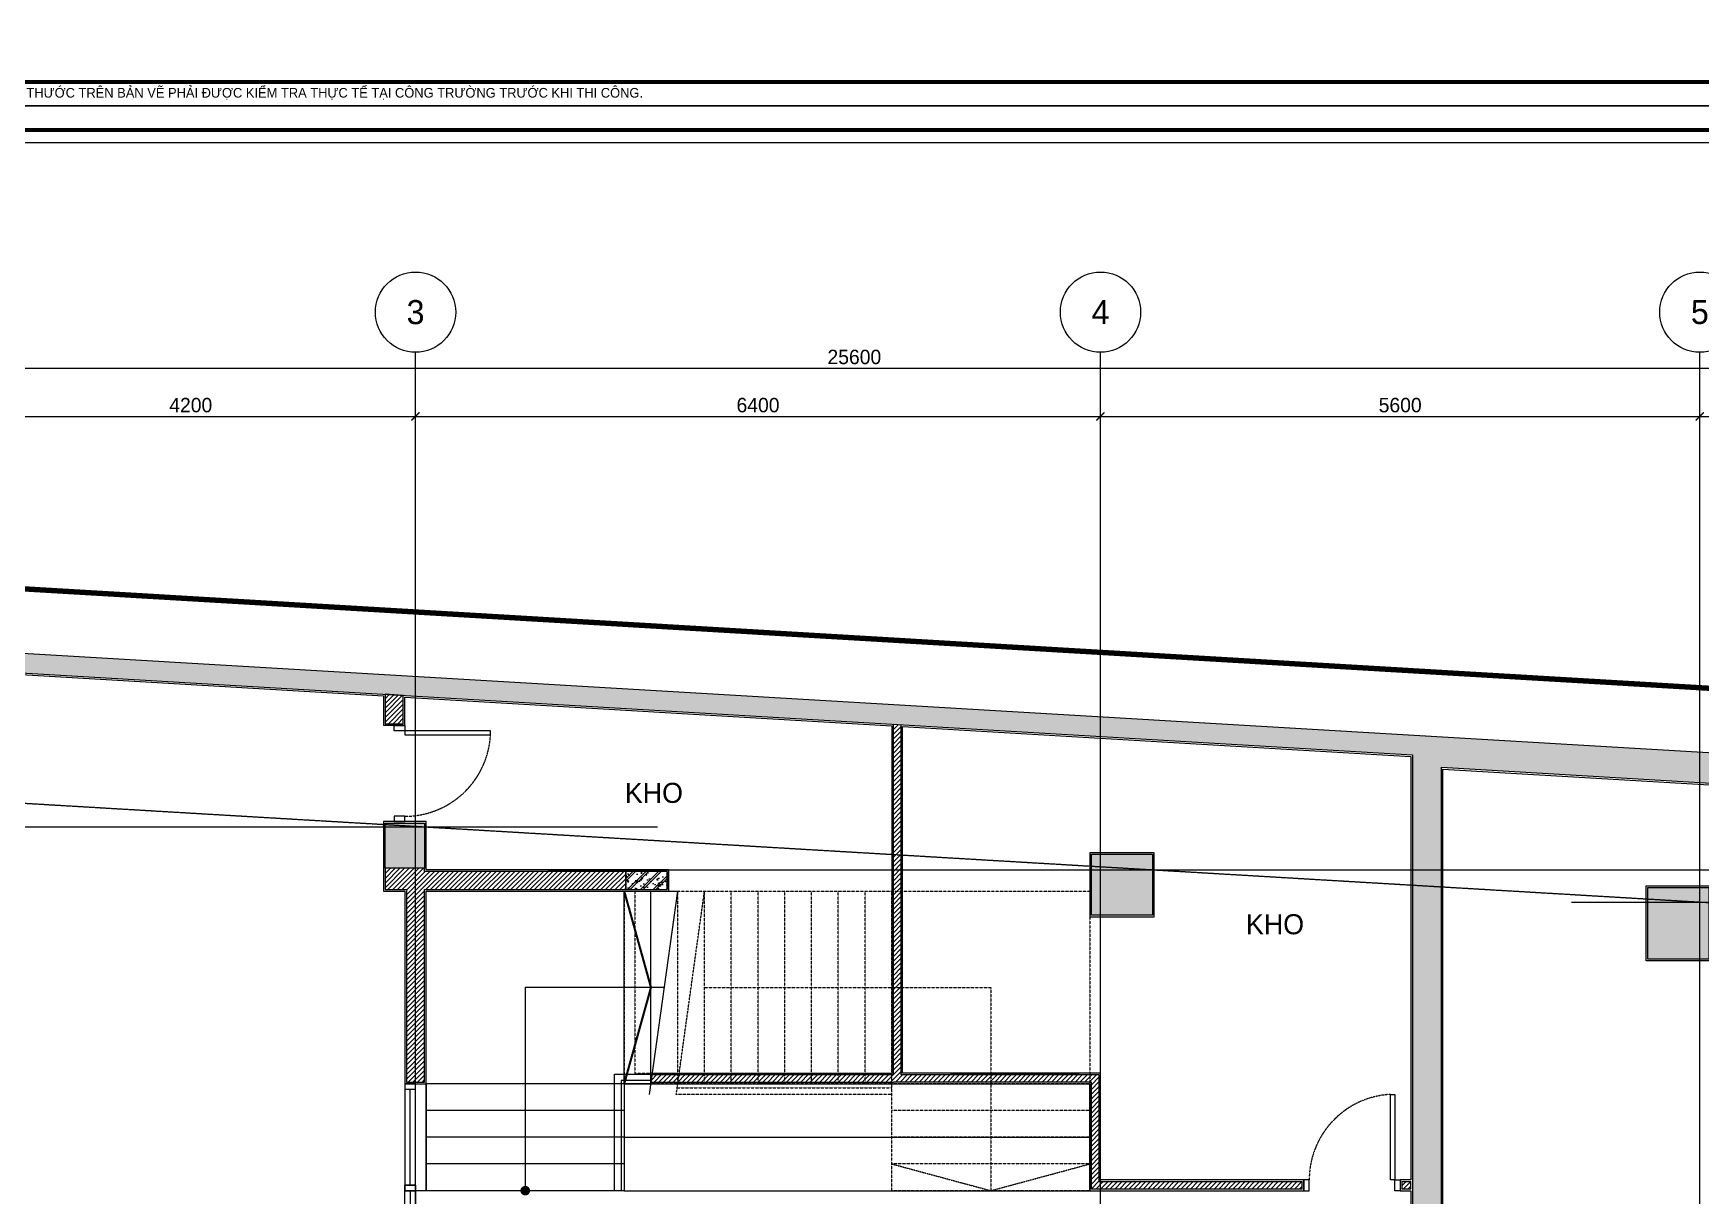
# Model space of a CAD drawing. Header units: inches. Extents: x 1721084 to 1854744, y 225101 to 488646.
# Drawn here: x 1775779 to 1791358, y 403914 to 414780 of the extents above; entities that cross this region are included whole.
import ezdxf
from ezdxf.enums import TextEntityAlignment as Align
from ezdxf.xclip import XClip

# ---------------------------------------------------------------- set-up
doc = ezdxf.new("R2010")
doc.units = ezdxf.units.IN
doc.header["$MEASUREMENT"] = 0
doc.header["$XCLIPFRAME"] = 0
for name, pattern in [('X-PL-BASE$0$X-GRID-BASE$0$CENTER2', [1.125, 0.75, -0.125, 0.125, -0.125]), ('X-PL-BASE$0$X-PL-BASE$0$DASHDOTX2', [2, 1, -0.5, 0, -0.5]), ('X-PL-BASE$0$X-PL-BASE$0$DASHEDX2', [1.5, 1, -0.5])]:
    doc.linetypes.add(name, pattern=pattern)
for name, color, linetype in [('A-ANNO-DIM 100', 252, 'Continuous'), ('I.A.M TITLEBLOCK - A2 -H$0$A-TBLK-TEXT', 250, 'Continuous'), ('X-PL-BASE$0$X-COLUM-BASE$0$A-FLOR-COLS-CONC', 250, 'Continuous'), ('X-PL-BASE$0$X-COLUM-BASE$0$A-FLOR-PATT', 250, 'Continuous'), ('X-PL-BASE$0$X-GRID-BASE$0$A-ANNO-DIM 75', 250, 'Continuous'), ('X-PL-BASE$0$X-GRID-BASE$0$A-GRID', 250, 'X-PL-BASE$0$X-GRID-BASE$0$CENTER2'), ('X-PL-BASE$0$X-GRID-BASE$0$A-GRID-SYMB', 250, 'Continuous'), ('X-PL-BASE$0$X-PL-BASE$0$A-ANNO-RNAM', 250, 'Continuous'), ('X-PL-BASE$0$X-PL-BASE$0$A-FLOR', 250, 'Continuous'), ('X-PL-BASE$0$X-PL-BASE$0$A-FLOR-COLS-CONC', 250, 'Continuous'), ('X-PL-BASE$0$X-PL-BASE$0$A-FLOR-DOOR', 250, 'Continuous'), ('X-PL-BASE$0$X-PL-BASE$0$A-FLOR-HDRL', 250, 'Continuous'), ('X-PL-BASE$0$X-PL-BASE$0$A-FLOR-PATT', 250, 'Continuous'), ('X-PL-BASE$0$X-PL-BASE$0$A-FLOR-STRS-NOTE', 250, 'Continuous'), ('X-PL-BASE$0$X-PL-BASE$0$A-FLOR-VOID', 250, 'X-PL-BASE$0$X-PL-BASE$0$DASHEDX2'), ('X-PL-BASE$0$X-PL-BASE$0$A-FLOR-WALL', 250, 'Continuous'), ('X-PL-BASE$0$X-PL-BASE$0$A-FLOR-WALL-FNSH', 250, 'Continuous'), ('X-PL-BASE$0$X-PL-BASE$0$A-FLOR-WALL-PART', 33, 'Continuous'), ('X-PL-BASE$0$X-PL-BASE$0$A-FLOR-WDW', 250, 'Continuous'), ('X-PL-BASE$0$X-PL-BASE$0$A-XREF', 250, 'Continuous'), ('X-PL-BASE$0$X-PL-BASE$0$B-RanhHienTrang', 250, 'Continuous')]:
    doc.layers.add(name, color=color, linetype=linetype)
doc.styles.add('I.A.M TITLEBLOCK - A2 -H$0$TITLE BLOCK', font='arial.ttf')
doc.styles.add('X-PL-BASE$0$X-GRID-BASE$0$HDUNGARC', font='vn_vni.shx')
doc.styles.add('X-PL-BASE$0$X-GRID-BASE$0$SYMBTEXT', font='VAVON_.TTF')
doc.styles.add('X-PL-BASE$0$X-PL-BASE$0$SYMBTEXT', font='VAVON_.TTF')
doc.dimstyles.new('X-PL-BASE$0$X-GRID-BASE$0$DIM-75', dxfattribs={"dimscale": 75, "dimtxt": 1.8, "dimasz": 1, "dimexe": 1, "dimexo": 1, "dimgap": 0.5, "dimtad": 1, "dimdec": 0, "dimzin": 0, "dimdsep": 46, "dimtxsty": 'X-PL-BASE$0$X-GRID-BASE$0$HDUNGARC', "dimblk": 'X-PL-BASE$0$X-GRID-BASE$0$_ArchTick', "dimcen": 2, "dimdle": 1, "dimclrd": 256, "dimclre": 9, "dimclrt": 3, "dimadec": 0, "dimazin": 0, "dimtfac": 1, "dimtdec": 0, "dimtix": 1, "dimtmove": 2, "dimatfit": 2, "dimfxl": 1, "dimtolj": 1, "dimtzin": 0, "dimarcsym": 2})
pattern_1 = [(45, (0, 0), (-22.09708691207961, 22.09708691207961), [])]

# ---------------------------------------------------------------- blocks, each defined once
blk = doc.blocks.new('*U89')
at = {"color": 0}
for points in [[(-850, 0), (-900, 0), (-900, 100.0000005904585), (-850, 100.0000005904585)], [(-50, 0), (0, 0), (0, 100.0000005904585), (-50, 100.0000005904585)]]:
    blk.add_lwpolyline(points, close=True, dxfattribs=at)
blk.add_lwpolyline([(-850, 0), (-810, 0), (-810, -800.0000044945625), (-850, -800.0000044945625)], close=True)
at = {"color": 8, "linetype": 'X-PL-BASE$0$X-PL-BASE$0$DASHEDX2'}
blk.add_arc((-851.8664152797273, 0.7730945218835501), 801.8667924517, 272.9928413351741, 359.9447600766766, dxfattribs=at)
blk = doc.blocks.new('X-PL-BASE$0$X-PL-BASE$0$thang 25 bac')
at = {"color": 0, "linetype": 'ByBlock'}
for points in [[(4350.000000000049, -2799.999999999967), (4350.000000000045, -1799.999999999967), (1849.999999999998, -1799.999999999967), (1849.999999999998, -2799.999999999967), (5.27507e-11, -2799.999999999967), (0, 0), (6199.999999999976, 0), (6199.999999999976, -2799.999999999967)], [(3600.000000000046, -1799.999999999967), (3600.000000000044, 0)], [(3850.000000000046, -1799.999999999967), (3850.000000000044, 0)], [(4100.000000000045, -1799.999999999967), (4100.000000000044, 0)], [(4350.000000000045, -1799.999999999967), (4350.000000000044, 0)], [(1850.000000000045, -1799.999999999968), (1850.000000000044, -1.819e-12)], [(2100.000000000045, -1799.999999999968), (2100.000000000044, -1.819e-12)], [(2350.000000000045, -1799.999999999968), (2350.000000000044, -1.819e-12)], [(2600.000000000046, -1799.999999999968), (2600.000000000044, -1.819e-12)], [(2850.000000000046, -1799.999999999968), (2850.000000000044, -1.819e-12)], [(3100.000000000046, -1799.999999999968), (3100.000000000044, -1.819e-12)], [(3350.000000000046, -1799.999999999968), (3350.000000000044, -1.819e-12)], [(1849.999999999998, -1799.999999999967), (0, -1799.999999999967)], [(3349.999999999999, -1799.999999999967), (3099.999999999998, -1799.999999999967)], [(6199.999999999976, -1799.999999999967), (4350.000000000049, -1799.999999999967)], [(1849.999999999998, -2049.999999999967), (0, -2049.999999999967)], [(6199.999999999976, -2049.999999999967), (4350.000000000049, -2049.999999999967)], [(1850, -2299.999999999967), (0, -2299.999999999967)], [(6199.999999999976, -2299.999999999967), (4350.000000000049, -2299.999999999967)], [(1850, -2549.999999999967), (0, -2549.999999999967)], [(6199.999999999976, -2549.999999999967), (4350.000000000049, -2549.999999999967)], [(6199.999999999976, -2799.999999999967), (4350.000000000049, -2799.999999999967)]]:
    blk.add_lwpolyline(points, dxfattribs=at)
blk = doc.blocks.new('X-PL-BASE$0$X-COLUM-BASE')
at = {"layer": 'X-PL-BASE$0$X-COLUM-BASE$0$A-FLOR-PATT'}
h = blk.add_hatch(dxfattribs=at)
h.set_pattern_fill('!BTCT', color=256, scale=25, pattern_type=2)
h.set_pattern_definition([(50, (0, -15), (179.3150456501883, -15.68803374564877), [18.75, -206.25]), (355, (0, -15), (-34.68783340325, 188.0480334250029), [15, -165]), (100.4514, (14.94292, -16.307335), (144.6273454285054, 172.3598855152384), [15.9350475, -175.285528]), (46.18420000000002, (0, 35), (266.8102621564111, -41.37975358225452), [28.125, -309.375]), (96.6356, (22.23418625, 31.55167325), (233.6656763871758, 243.5294677251104), [23.902572, -262.92825]), (351.1842000000001, (0, 35), (233.6654862834068, 243.5296502313311), [22.5, -247.5]), (21, (25, 22.5), (149.2267630296154, -100.6547226663347), [18.75, -206.25]), (326, (25, 22.5), (60.82883298039543, 181.2875112617133), [15, -165]), (71.45140000000002, (37.43555825, 14.1120985), (210.0556571453725, 80.6326241774881), [15.9350475, -175.285528]), (37.50000000000001, (0, -15), (3.039963829322667, 83.22346345782788), [0, -163, 0, -167.5, 0, -165.625]), (7.499999999999999, (0, -15), (65.76738436053715, 98.60292797059006), [0, -95.5, 0, -159.25, 0, -63.125]), (327.5, (-55.75, -15), (133.4556090431022, -5.638717933594937), [0, -62.5, 0, -195, 0, -258.75]), (317.5, (-80.75000000000001, -15), (145.7965423355966, 25.02624558307943), [0, -81.25, 0, -129.5, 0, -183.75]), (45, (0, -15), (-75.13009550107068, 75.13009550107068), []), (45, (0, 15.625), (-75.13009550107068, 75.13009550107068), [])])
h.paths.add_polyline_path([(385.0000000000147, 10964.99999999972), (385.0000000000147, 11334.99999999992), (15.00000000001461, 11334.99999999992), (15.00000000001461, 10964.99999999972)])
h.paths.add_polyline_path([(585.0000000000146, 5464.999999999593), (584.999919626765, 5934.999999999593), (14.99991962676503, 5934.999999999593), (15.00000000001455, 5464.999999999593)])
h.paths.add_polyline_path([(8214.999919626825, 5935.000000001644), (8214.999919626825, 5465.000000001644), (8784.999919626825, 5465.000000001644), (8784.999919626825, 5935.000000001644)])
h.paths.add_polyline_path([(14815.06726828431, -715.0000000004075), (14815.06726828432, -985.0000000001164), (15485.06726828432, -985.0000000000616), (15485.06726828431, -715.0000000003782)])
h.paths.add_polyline_path([(15014.99999999998, 3914.999999999798), (15399.99999999998, 3914.999999999832), (15399.99991962692, 4384.999999999636), (15014.99991962696, 4384.999999999616)])
h.paths.add_polyline_path([(19915.00000000001, 684.9999999998253), (19915.00000000001, 374.633291643343), (20699.99999999997, 374.633291643343), (20699.99999999997, 684.9999999998253)])
h.paths.add_polyline_path([(22516.01960487244, 4384.999999999824), (22513.98039512721, 3914.860741018177), (22883.98039512721, 3914.930370509001), (22886.01960487244, 4385.069629490648)])
h.paths.add_polyline_path([(25115.00174704491, 6115.024596866746), (25685.00174704485, 6115.024596866744), (25685.00174704485, 6585.024596866744), (25115.00174704491, 6585.024596866744)])
h.paths.add_polyline_path([(20784.99997990658, 10115.00000020512), (20785.00002009302, 10785.03046387434), (20215.00002009342, 10785.03046387434), (20214.99997990698, 10115.00000020512)])
h.paths.add_polyline_path([(4264.999919626794, 11634.54807101228), (4264.999919626794, 11215.34552865359), (4734.999919626794, 11215.34552865359), (4734.999919626795, 11634.54807101228)])
h.paths.add_polyline_path([(8414.996436279891, 10964.3381567663), (8784.996436279836, 10964.33815676632), (8784.989308839444, 11384.63675622747), (8414.989308839393, 11384.63675622747)])
h.paths.add_polyline_path([(15014.99999997836, 10524.99999987148), (15585.00000000885, 10524.99999987147), (15584.99999999154, 11094.72734024336), (15014.99999996104, 11094.72734024338)])
h.paths.add_polyline_path([(25115.00174704491, 9915.024596866104), (25685.00174704485, 9915.024596866104), (25685.00174704486, 10385.0245968661), (25115.00174704491, 10385.0245968661)])
h.paths.add_polyline_path([(20214.99997990689, 3914.999999999825), (20784.99997990689, 3914.999999999826), (20785.00002009352, 4384.999999999824), (20215.00002009352, 4384.999999999824)])
h.paths.add_polyline_path([(8415.000000000016, -985.0000000002176), (8785.00000000003, -985.0000000002043), (8785.00000000003, -614.9999999568681), (8415.000000000027, -614.9999999568681)])
h.paths.add_polyline_path([(4264.999919626759, -985.0000000001164), (4734.999919626761, -985.0000000002547), (4735.000000000133, -615.0000000005311), (4265.000000000132, -615.0000000003928)])
h = blk.add_hatch(dxfattribs=at)
h.set_pattern_fill('!BTCT', color=250, scale=20, pattern_type=2)
h.set_pattern_definition([(50, (0, 0), (143.4520365201507, -12.55042699651902), [15, -165]), (355, (0, 0), (-27.7502667226, 150.4384267400024), [12, -132]), (100.4514, (11.954336, -1.045868), (115.7018763428043, 137.8879084121907), [12.748038, -140.2284224]), (46.18420000000002, (0, 40), (213.4482097251289, -33.10380286580361), [22.5, -247.5]), (96.6356, (17.787349, 37.2413386), (186.9325411097406, 194.8235741800883), [19.1220576, -210.3426]), (351.1842000000001, (0, 40), (186.9323890267254, 194.8237201850649), [18, -198]), (21, (20, 30), (119.3814104236923, -80.52377813306776), [15, -165]), (326, (20, 30), (48.66306638431634, 145.0300090093706), [12, -132]), (71.45140000000002, (29.9484466, 23.2896788), (168.0445257162979, 64.50609934199048), [12.748038, -140.2284224]), (37.50000000000001, (0, 0), (2.431971063458133, 66.5787707662623), [0, -130.4, 0, -134, 0, -132.5]), (7.499999999999999, (0, 0), (52.61390748842972, 78.88234237647204), [0, -76.39999999999998, 0, -127.4, 0, -50.5]), (327.5, (-44.59999999999999, 0), (106.7644872344818, -4.510974346875951), [0, -50, 0, -156, 0, -207]), (317.5, (-64.6, 0), (116.6372338684772, 20.02099646646354), [0, -65, 0, -103.6, 0, -147]), (45, (0, 0), (-60.10407640085654, 60.10407640085654), []), (45, (0, 24.5), (-60.10407640085654, 60.10407640085654), [])])
h.paths.add_polyline_path([(11050.00000000017, 10765.00000009374), (11050.00000000017, 10935.00000008483), (10665.00000000499, 10935.00000009374), (10665.00000000499, 10765.00000009374)])
at = {"layer": 'X-PL-BASE$0$X-COLUM-BASE$0$A-FLOR-COLS-CONC'}
for points in [[(8414.992872559642, 11384.63675622747), (8784.992872559638, 11384.63675622747), (8784.992872559638, 10964.33815676632), (8414.992872559642, 10964.33815676632)], [(8415.000000000071, 11384.99999999973), (8785.000000000218, 11384.99999999973), (8785.000000000076, 10964.33815676632), (8415.000000000058, 10964.3381567663)], [(15014.99999996557, 11094.72734024341), (15585.00000000019, 11094.72734024341), (15585.00000000019, 10524.99999987148), (15014.99999996557, 10524.99999987148)], [(10665.00000000499, 10765.00000009374), (11050.00000000017, 10765.00000009374), (11050.00000000017, 10935.00000008483), (10665.00000000499, 10935.00000009374)], [(20215.00002009342, 10785.03046387434), (20785.00002009302, 10785.03046387434), (20784.99997990657, 10115.00000020512), (20214.99997990698, 10115.00000020512)]]:
    blk.add_lwpolyline(points, close=True, dxfattribs=at)
blk = doc.blocks.new('X-PL-BASE$0$X-GRID-BASE$0$SYMB-GRID')
blk.add_circle((0, 0), 5)
at = {"color": 2, "style": 'X-PL-BASE$0$X-GRID-BASE$0$SYMBTEXT', "flags": 4}
blk.add_attdef('NUM', text='', height=3, dxfattribs=at).set_placement((0, 0), align=Align.MIDDLE)
blk = doc.blocks.new('X-PL-BASE$0$X-GRID-BASE$0$_ArchTick')
at = {"color": 0, "linetype": 'ByBlock', "const_width": 0.15}
blk.add_lwpolyline([(-0.5000000000000018, -0.4822552045807244), (0.5, 0.5177447954192829)], dxfattribs=at)
blk = doc.blocks.new('*D195')
at = {"layer": 'Defpoints', "color": 0, "transparency": 16777216}
for p in [(8700.000000000022, 15188.19757388748), (4500.000000000136, 14738.19757388748), (8700.000000000022, 14738.19757388748)]:
    blk.add_point(p, dxfattribs=at)
at = {"layer": 'X-PL-BASE$0$X-GRID-BASE$0$A-ANNO-DIM 75', "lineweight": -2, "transparency": 16777216}
blk.add_line((4425.000000000136, 15188.19757388748), (8775.00000000002, 15188.19757388748), dxfattribs=at)
at = {"layer": 'X-PL-BASE$0$X-GRID-BASE$0$A-ANNO-DIM 75', "color": 9, "lineweight": -2, "transparency": 16777216}
for p, q in [((4500.000000000136, 14813.19757388748), (4500.000000000136, 15263.19757388748)), ((8700.000000000022, 14813.19757388748), (8700.000000000022, 15263.19757388748))]:
    blk.add_line(p, q, dxfattribs=at)
at = {"layer": 'X-PL-BASE$0$X-GRID-BASE$0$A-ANNO-DIM 75', "lineweight": -2, "transparency": 16777216, "xscale": 75, "yscale": 75, "zscale": 75, "rotation": 180}
blk.add_blockref('X-PL-BASE$0$X-GRID-BASE$0$_ArchTick', (4500.000000000136, 15188.19757388748), dxfattribs=at)
at = {"layer": 'X-PL-BASE$0$X-GRID-BASE$0$A-ANNO-DIM 75', "lineweight": -2, "transparency": 16777216, "xscale": 75, "yscale": 75, "zscale": 75}
blk.add_blockref('X-PL-BASE$0$X-GRID-BASE$0$_ArchTick', (8700.000000000022, 15188.19757388748), dxfattribs=at)
at = {"layer": 'X-PL-BASE$0$X-GRID-BASE$0$A-ANNO-DIM 75', "color": 3, "transparency": 16777216, "insert": (6600.000000000079, 15293.19757388748), "char_height": 135, "attachment_point": 5, "style": 'X-PL-BASE$0$X-GRID-BASE$0$HDUNGARC'}
blk.add_mtext('\\A1;4200', dxfattribs=at)
blk = doc.blocks.new('*D185')
at = {"layer": 'Defpoints', "color": 0, "transparency": 16777216}
for p in [(15100.00000000002, 15188.19757388748), (8700.000000000022, 14738.19757388748), (15100.00000000002, 14738.19757388748)]:
    blk.add_point(p, dxfattribs=at)
at = {"layer": 'X-PL-BASE$0$X-GRID-BASE$0$A-ANNO-DIM 75', "lineweight": -2, "transparency": 16777216}
blk.add_line((8625.00000000002, 15188.19757388748), (15175.00000000002, 15188.19757388748), dxfattribs=at)
at = {"layer": 'X-PL-BASE$0$X-GRID-BASE$0$A-ANNO-DIM 75', "color": 9, "lineweight": -2, "transparency": 16777216}
for p, q in [((8700.000000000022, 14813.19757388748), (8700.000000000022, 15263.19757388748)), ((15100.00000000002, 14813.19757388748), (15100.00000000002, 15263.19757388748))]:
    blk.add_line(p, q, dxfattribs=at)
at = {"layer": 'X-PL-BASE$0$X-GRID-BASE$0$A-ANNO-DIM 75', "lineweight": -2, "transparency": 16777216, "xscale": 75, "yscale": 75, "zscale": 75, "rotation": 180}
blk.add_blockref('X-PL-BASE$0$X-GRID-BASE$0$_ArchTick', (8700.000000000022, 15188.19757388748), dxfattribs=at)
at = {"layer": 'X-PL-BASE$0$X-GRID-BASE$0$A-ANNO-DIM 75', "lineweight": -2, "transparency": 16777216, "xscale": 75, "yscale": 75, "zscale": 75}
blk.add_blockref('X-PL-BASE$0$X-GRID-BASE$0$_ArchTick', (15100.00000000002, 15188.19757388748), dxfattribs=at)
at = {"layer": 'X-PL-BASE$0$X-GRID-BASE$0$A-ANNO-DIM 75', "color": 3, "transparency": 16777216, "insert": (11900.00000000002, 15293.19757388748), "char_height": 135, "attachment_point": 5, "style": 'X-PL-BASE$0$X-GRID-BASE$0$HDUNGARC'}
blk.add_mtext('\\A1;6400', dxfattribs=at)
blk = doc.blocks.new('*D186')
at = {"layer": 'Defpoints', "color": 0, "transparency": 16777216}
for p in [(20699.99999999995, 15188.19757388748), (15100.00000000002, 14738.19757388748), (20699.99999999995, 14738.19757388748)]:
    blk.add_point(p, dxfattribs=at)
at = {"layer": 'X-PL-BASE$0$X-GRID-BASE$0$A-ANNO-DIM 75', "lineweight": -2, "transparency": 16777216}
blk.add_line((15025.00000000002, 15188.19757388748), (20774.99999999995, 15188.19757388748), dxfattribs=at)
at = {"layer": 'X-PL-BASE$0$X-GRID-BASE$0$A-ANNO-DIM 75', "color": 9, "lineweight": -2, "transparency": 16777216}
for p, q in [((15100.00000000002, 14813.19757388748), (15100.00000000002, 15263.19757388748)), ((20699.99999999995, 14813.19757388748), (20699.99999999995, 15263.19757388748))]:
    blk.add_line(p, q, dxfattribs=at)
at = {"layer": 'X-PL-BASE$0$X-GRID-BASE$0$A-ANNO-DIM 75', "lineweight": -2, "transparency": 16777216, "xscale": 75, "yscale": 75, "zscale": 75, "rotation": 180}
blk.add_blockref('X-PL-BASE$0$X-GRID-BASE$0$_ArchTick', (15100.00000000002, 15188.19757388748), dxfattribs=at)
at = {"layer": 'X-PL-BASE$0$X-GRID-BASE$0$A-ANNO-DIM 75', "lineweight": -2, "transparency": 16777216, "xscale": 75, "yscale": 75, "zscale": 75}
blk.add_blockref('X-PL-BASE$0$X-GRID-BASE$0$_ArchTick', (20699.99999999995, 15188.19757388748), dxfattribs=at)
at = {"layer": 'X-PL-BASE$0$X-GRID-BASE$0$A-ANNO-DIM 75', "color": 3, "transparency": 16777216, "insert": (17899.99999999999, 15293.19757388748), "char_height": 135, "attachment_point": 5, "style": 'X-PL-BASE$0$X-GRID-BASE$0$HDUNGARC'}
blk.add_mtext('\\A1;5600', dxfattribs=at)
blk = doc.blocks.new('*D187')
at = {"layer": 'Defpoints', "color": 0, "transparency": 16777216}
for p in [(25599.99999999993, 15188.19757388748), (20699.99999999995, 14738.19757388748), (25599.99999999993, 14738.19757388748)]:
    blk.add_point(p, dxfattribs=at)
at = {"layer": 'X-PL-BASE$0$X-GRID-BASE$0$A-ANNO-DIM 75', "lineweight": -2, "transparency": 16777216}
blk.add_line((20624.99999999996, 15188.19757388748), (25674.99999999994, 15188.19757388748), dxfattribs=at)
at = {"layer": 'X-PL-BASE$0$X-GRID-BASE$0$A-ANNO-DIM 75', "color": 9, "lineweight": -2, "transparency": 16777216}
for p, q in [((20699.99999999995, 14813.19757388748), (20699.99999999995, 15263.19757388748)), ((25599.99999999993, 14813.19757388748), (25599.99999999993, 15263.19757388748))]:
    blk.add_line(p, q, dxfattribs=at)
at = {"layer": 'X-PL-BASE$0$X-GRID-BASE$0$A-ANNO-DIM 75', "lineweight": -2, "transparency": 16777216, "xscale": 75, "yscale": 75, "zscale": 75, "rotation": 180}
blk.add_blockref('X-PL-BASE$0$X-GRID-BASE$0$_ArchTick', (20699.99999999995, 15188.19757388748), dxfattribs=at)
at = {"layer": 'X-PL-BASE$0$X-GRID-BASE$0$A-ANNO-DIM 75', "lineweight": -2, "transparency": 16777216, "xscale": 75, "yscale": 75, "zscale": 75}
blk.add_blockref('X-PL-BASE$0$X-GRID-BASE$0$_ArchTick', (25599.99999999993, 15188.19757388748), dxfattribs=at)
at = {"layer": 'X-PL-BASE$0$X-GRID-BASE$0$A-ANNO-DIM 75', "color": 3, "transparency": 16777216, "insert": (23149.99999999994, 15293.19757388748), "char_height": 135, "attachment_point": 5, "style": 'X-PL-BASE$0$X-GRID-BASE$0$HDUNGARC'}
blk.add_mtext('\\A1;4900', dxfattribs=at)
blk = doc.blocks.new('*D188')
at = {"layer": 'Defpoints', "color": 0, "transparency": 16777216}
for p in [(25599.99999999993, 15638.19757388748), (5.3674e-12, 14738.19757388748), (25599.99999999993, 14738.19757388748)]:
    blk.add_point(p, dxfattribs=at)
at = {"layer": 'X-PL-BASE$0$X-GRID-BASE$0$A-ANNO-DIM 75', "lineweight": -2, "transparency": 16777216}
blk.add_line((-74.99999999999456, 15638.19757388748), (25674.99999999994, 15638.19757388748), dxfattribs=at)
at = {"layer": 'X-PL-BASE$0$X-GRID-BASE$0$A-ANNO-DIM 75', "color": 9, "lineweight": -2, "transparency": 16777216}
for p, q in [((5.372e-12, 14813.19757388748), (5.4271e-12, 15713.19757388748)), ((25599.99999999993, 14813.19757388748), (25599.99999999993, 15713.19757388748))]:
    blk.add_line(p, q, dxfattribs=at)
at = {"layer": 'X-PL-BASE$0$X-GRID-BASE$0$A-ANNO-DIM 75', "lineweight": -2, "transparency": 16777216, "xscale": 75, "yscale": 75, "zscale": 75, "rotation": 180}
blk.add_blockref('X-PL-BASE$0$X-GRID-BASE$0$_ArchTick', (5.4225e-12, 15638.19757388748), dxfattribs=at)
at = {"layer": 'X-PL-BASE$0$X-GRID-BASE$0$A-ANNO-DIM 75', "lineweight": -2, "transparency": 16777216, "xscale": 75, "yscale": 75, "zscale": 75}
blk.add_blockref('X-PL-BASE$0$X-GRID-BASE$0$_ArchTick', (25599.99999999993, 15638.19757388748), dxfattribs=at)
at = {"layer": 'X-PL-BASE$0$X-GRID-BASE$0$A-ANNO-DIM 75', "color": 3, "transparency": 16777216, "insert": (12799.99999999997, 15743.19757388748), "char_height": 135, "attachment_point": 5, "style": 'X-PL-BASE$0$X-GRID-BASE$0$HDUNGARC'}
blk.add_mtext('\\A1;25600', dxfattribs=at)
blk = doc.blocks.new('X-PL-BASE$0$X-PL-BASE$0$RANH DAT')
at = {"color": 20, "linetype": 'X-PL-BASE$0$X-PL-BASE$0$DASHDOTX2', "ltscale": 4, "const_width": 50}
blk.add_lwpolyline([(-11627.29456309721, -102.3376698006832), (-11627.29456309721, -102.3376698006832), (-2.910383e-10, 1.164153e-10), (992.3107898987656, 14373.5282487044), (-5110.730678946215, 14733.68764396724), (-10633.96828031746, 15059.63101499682), (-41580.12939057983, 16885.85990410079), (-41827.60296804322, -102.3376699942382), (-17866.78343735436, -102.337669765111), (-11627.29456321617, -102.3376697921485)], dxfattribs=at)
blk = doc.blocks.new('*U166')
for points in [[(0, 0), (50, 0), (50, 100), (0, 100)], [(0, 0), (1000, 0), (1000, 100), (0, 100)], [(950, 0), (1000, 0), (1000, 100), (950, 100)]]:
    blk.add_lwpolyline(points, close=True)
at = {"color": 8}
blk.add_lwpolyline([(50, 50), (950, 50)], dxfattribs=at)
blk = doc.blocks.new('*U159')
for points in [[(0, 0), (50, 0), (50, 100), (0, 100)], [(0, 0), (700.0000000626576, 0), (700.0000000626576, 100), (0, 100)], [(650.0000000626576, 0), (700.0000000626576, 0), (700.0000000626576, 100), (650.0000000626576, 100)]]:
    blk.add_lwpolyline(points, close=True)
at = {"color": 8}
blk.add_lwpolyline([(50, 50), (650.0000000626576, 50)], dxfattribs=at)
blk = doc.blocks.new('*U165')
blk.add_lwpolyline([(-850, 100.0000005904585), (-810, 100.0000005904585), (-810, 900.0000050850213), (-850, 900.0000050850213)], close=True)
at = {"color": 0}
for points in [[(-850, 0), (-900, 0), (-900, 100.0000005904585), (-850, 100.0000005904585)], [(-50, 0), (0, 0), (0, 100.0000005904585), (-50, 100.0000005904585)]]:
    blk.add_lwpolyline(points, close=True, dxfattribs=at)
at = {"color": 8, "linetype": 'X-PL-BASE$0$X-PL-BASE$0$DASHEDX2'}
blk.add_arc((-851.8664152797273, 99.22690606857496), 801.8667924517, 0.0552399233234283, 87.00715866482582, dxfattribs=at)
blk = doc.blocks.new('I.A.M TITLEBLOCK - A2 -H')
at = {"const_width": 0.5}
blk.add_lwpolyline([(5, 2.999999999999972), (591.9999999999998, 2.999999999999886), (589.9999999999998, 417), (5, 417.0000000000002)], close=True, dxfattribs=at)
at = {"layer": 'Defpoints'}
blk.add_lwpolyline([(0, 420), (593.9999999999998, 420), (593.9999999999998, 0), (0, 0)], close=True, dxfattribs=at)
at = {"layer": 'I.A.M TITLEBLOCK - A2 -H$0$A-TBLK-TEXT', "color": 2, "lineweight": 0, "insert": (4.807113198076191, 2.243616161557929), "char_height": 1.199999999999999, "width": 216.8663122096007, "attachment_point": 1, "style": 'I.A.M TITLEBLOCK - A2 -H$0$TITLE BLOCK'}
blk.add_mtext('\\pt1.8;{\\fVNI-Avo|b0|i0|c0|p2;BAÛN VEÕ VAØ THIEÁT KEÁ NAØY THUOÄC SÔÛ HÖÕU CUÛA \\fVNI-Avo|b1|i0|c0|p2;IAM ARCHITECTS\\fVNI-Avo|b0|i0|c0|p2; KHOÂNG SAO CHEÙP HOAËC SÖÛ DUÏNG LAÏI THOÂNG TIN KHI CHÖAÑÖÔÏC SÖÏ ÑOÀNG YÙ. TAÁT CAÛ CAÙC KÍCH THÖÔÙC TREÂN BAÛN VEÕ PHAÛI ÑÖÔÏC KIEÅM TRA THÖÏC TEÁ TAÏI COÂNG TRÖÔØNG TRÖÔÙC KHI THI COÂNG.}', dxfattribs=at)
blk = doc.blocks.new('X-PL-BASE$0$X-GRID-BASE')
at = {"layer": 'X-PL-BASE$0$X-GRID-BASE$0$A-GRID', "ltscale": 8}
for p, q in [((8699.999999999998, -5250.000000207478), (8700.000000000024, 15788.19757388748)), ((15100.00000000003, -5250.000000207478), (15100.00000000002, 15788.19757388748)), ((20700.00000000004, -5250.000000207478), (20699.99999999994, 15788.19757388748))]:
    blk.add_line(p, q, dxfattribs=at)
for points in [[(-1999.999999999997, 11988.03441511457), (27299.99999999995, 10258.95059563551)], [(9937.806354413664, 10950.00000000012), (9937.806354413664, 10950.00000000012), (32399.78230564013, 10950.00000000021), (32399.7823056467, 11397.46210717754)], [(-3578.678544014038, 11350.00000000011), (10959.40035276939, 11350.00000000013)], [(19500.00000000011, 10647.46210714397), (32399.78230561274, 10647.4621071436)]]:
    blk.add_lwpolyline(points, dxfattribs=at)
at = {"layer": 'X-PL-BASE$0$X-GRID-BASE$0$A-GRID-SYMB'}
ref = blk.add_blockref('X-PL-BASE$0$X-GRID-BASE$0$SYMB-GRID', (8699.999999999896, 16163.19757388747), dxfattribs=dict(at, xscale=75, yscale=75, zscale=75))
ref.add_attrib('NUM', '3', dxfattribs={"layer": '0', "color": 2, "height": 224.9999999999999, "style": 'X-PL-BASE$0$X-GRID-BASE$0$SYMBTEXT'}).set_placement((8699.999999999896, 16163.19757388747), align=Align.MIDDLE)
ref = blk.add_blockref('X-PL-BASE$0$X-GRID-BASE$0$SYMB-GRID', (15099.99999999993, 16163.19757388747), dxfattribs=dict(at, xscale=75, yscale=75, zscale=75))
ref.add_attrib('NUM', '4', dxfattribs={"layer": '0', "color": 2, "height": 224.9999999999999, "style": 'X-PL-BASE$0$X-GRID-BASE$0$SYMBTEXT'}).set_placement((15099.99999999993, 16163.19757388747), align=Align.MIDDLE)
ref = blk.add_blockref('X-PL-BASE$0$X-GRID-BASE$0$SYMB-GRID', (20699.99999999993, 16163.19757388746), dxfattribs=dict(at, xscale=75, yscale=75, zscale=75))
ref.add_attrib('NUM', '5', dxfattribs={"layer": '0', "color": 2, "height": 224.9999999999999, "style": 'X-PL-BASE$0$X-GRID-BASE$0$SYMBTEXT'}).set_placement((20699.99999999993, 16163.19757388746), align=Align.MIDDLE)
at = {"layer": 'X-PL-BASE$0$X-GRID-BASE$0$A-ANNO-DIM 75'}
for base, p1, p2, picture, middle in [((25599.99999999993, 15638.19757388748), (5.3674e-12, 14738.19757388748), (25599.99999999993, 14738.19757388748), '*D188', (12799.99999999997, 15743.19757388748)), ((8700.000000000022, 15188.19757388748), (4500.000000000136, 14345.6294252217), (8700.000000000022, 14738.19757388748), '*D195', (6600.000000000079, 15293.19757388748)), ((15100.00000000002, 15188.19757388748), (8700.000000000022, 14738.19757388748), (15100.00000000002, 14738.19757388748), '*D185', (11900.00000000002, 15293.19757388748)), ((20699.99999999995, 15188.19757388748), (15100.00000000002, 14738.19757388748), (20699.99999999995, 14738.19757388748), '*D186', (17899.99999999999, 15293.19757388748)), ((25599.99999999993, 15188.19757388748), (20699.99999999995, 14738.19757388748), (25599.99999999993, 14738.19757388748), '*D187', (23149.99999999994, 15293.19757388748))]:
    dim = blk.add_linear_dim(base=base, p1=p1, p2=p2, dimstyle='X-PL-BASE$0$X-GRID-BASE$0$DIM-75', dxfattribs=at)
    dim.commit()
    dim.dimension.update_dxf_attribs({"geometry": picture, "text_midpoint": middle})
blk = doc.blocks.new('X-PL-BASE')
at = {"layer": 'X-PL-BASE$0$X-PL-BASE$0$A-FLOR-PATT'}
h = blk.add_hatch(dxfattribs=at)
h.set_pattern_fill('!BTCT', color=250, scale=25, pattern_type=2)
h.set_pattern_definition([(50, (0, 0), (179.3150456501883, -15.68803374564877), [18.75, -206.25]), (355, (0, 0), (-34.68783340325, 188.0480334250029), [15, -165]), (100.4514, (14.94292, -1.307334999999999), (144.6273454285054, 172.3598855152384), [15.9350475, -175.285528]), (46.18420000000002, (0, 50), (266.8102621564111, -41.37975358225452), [28.125, -309.375]), (96.6356, (22.23418625, 46.55167324999999), (233.6656763871758, 243.5294677251104), [23.902572, -262.92825]), (351.1842000000001, (0, 50), (233.6654862834068, 243.5296502313311), [22.5, -247.5]), (21, (25, 37.5), (149.2267630296154, -100.6547226663347), [18.75, -206.25]), (326, (25, 37.5), (60.82883298039543, 181.2875112617133), [15, -165]), (71.45140000000002, (37.43555825, 29.1120985), (210.0556571453725, 80.6326241774881), [15.9350475, -175.285528]), (37.50000000000001, (0, 0), (3.039963829322667, 83.22346345782788), [0, -163, 0, -167.5, 0, -165.625]), (7.499999999999999, (0, 0), (65.76738436053715, 98.60292797059006), [0, -95.5, 0, -159.25, 0, -63.125]), (327.5, (-55.75, 0), (133.4556090431022, -5.638717933594937), [0, -62.5, 0, -195, 0, -258.75]), (317.5, (-80.75000000000001, 0), (145.7965423355966, 25.02624558307943), [0, -81.25, 0, -129.5, 0, -183.75]), (45, (0, 0), (-75.13009550107068, 75.13009550107068), []), (45, (0, 30.625), (-75.13009550107068, 75.13009550107068), [])])
h.paths.add_polyline_path([(31299.4674331219, 9325.873454918243), (31299.4674331219, 11425.36528891014), (-1952.551098114065, 13387.66997175579), (-2182.536130408709, -2399.999999938292), (20699.99999999997, -2399.999999938295), (20699.99999999997, 374.6332916433439), (20514.99999999997, 374.633291643343), (20514.99999999997, -2214.999999938293), (-1979.819944848707, -2214.999999938292), (-1755.39901781148, 13190.71356087364), (18014.99999999963, 12024.00103369474), (18014.99999999969, 11907.8935208334), (18284.99999999963, 11907.8935208334), (25315.00000005006, 11493.03143035474), (25315.00000005006, 10385.0245968661), (25585.00000005004, 10385.0245968661), (25585.00000005004, 11477.09789345169), (31014.46743312191, 11156.68819082667), (31014.46743312191, 9431.470602636682), (27830.7890241758, 5725.000000000164), (25585.00000005004, 5725.000000000164), (25585.00000005004, 6115.024596866744), (25315.00000005005, 6115.024596866744), (25315.00000005005, 4199.999999999879), (22885.00000060804, 4200.087380677866), (22884.99999490906, 3914.860741018177), (25585.00000005004, 3914.860741018177), (25585.00000005004, 5440.000000000165), (27961.69067872937, 5440.000000000165)])
h.paths.add_polyline_path([(25585.00000005004, 9915.024596866104), (25315.00000005005, 9915.024596866104), (25315.00000005005, 6585.024596866744), (25585.00000005004, 6585.024596866744)], flags=17)
h.paths.add_polyline_path([(18284.99999999981, 7985.000000064504), (18284.99999999981, 11908.82442799646), (18014.99999999982, 11906.96261367034), (18014.99999999982, 7713.13818573838), (18014.99999999991, 7715.000000064304), (18015.00000000016, 3914.999999999826), (20214.99999572503, 3914.999811892192), (20214.99999572503, 4199.999999999827), (18285.00000000014, 4199.999999999879)], flags=17)
h.paths.add_polyline_path([(22514.99999999983, 4199.999999999879), (20784.99999209113, 4199.999991449533), (20784.99999209113, 3914.999999999879), (22514.99999999983, 3914.999999999879)], flags=17)
h.paths.add_polyline_path([(20699.99999999996, 3914.999999999879), (20514.99999999996, 3914.999999999825), (20514.99999999996, 684.9999999998253), (20699.99999999997, 685.0000000000252)], flags=17)
h = blk.add_hatch(dxfattribs=at)
h.set_pattern_fill('ANSI31', color=250, scale=250)
h.set_pattern_definition(pattern_1)
h.paths.add_polyline_path([(8585.000000000027, 12580.49456330863), (8415.000000000111, 12590.52679024758), (8415.000000000102, 12314.99999999973), (8584.999999409549, 12314.99999999973)])
h = blk.add_hatch(dxfattribs=at)
h.set_pattern_fill('ANSI31', color=250, scale=250)
h.set_pattern_definition(pattern_1)
h.paths.add_polyline_path([(17999.99999999989, 8035.000000064345), (17914.99999999982, 8035.000000064339), (17914.99999999982, 7965.00000006434), (17999.99999999982, 7965.000000064345)])
h.paths.add_polyline_path([(10911.80555553432, 9034.999999927197), (10902.08333331278, 8964.999999917703), (13165.0000000003, 8964.999998567753), (15015.00000000016, 8965.000000481663), (15015.00000000015, 7965.00000006415), (16984.99999999982, 7965.000000064279), (16984.99999999982, 8035.000000064279), (15085.00000000015, 8035.000000064157), (15085.00000000016, 9035.00000041687), (13235.0000000003, 9035.00000081696), (13235.0000000003, 12306.08364997832), (13165.0000000003, 12310.21456695318), (13165.0000000003, 9034.999998554173)])
h = blk.add_hatch(dxfattribs=at)
h.set_pattern_fill('ANSI31', color=250, scale=250)
h.set_pattern_definition(pattern_1)
h.paths.add_polyline_path([(8615.000000000224, 8965.000000064303), (8785.000000000224, 8965.000000064305), (8785.000000000191, 10765.00000015503), (10665.00000000499, 10765.00000015503), (10665.00000000499, 10935.00000015503), (8785.000000000076, 10935.00000015503), (8785.000000000076, 10964.3381567663), (8415.000000000058, 10964.3381567663), (8415.000000000058, 10765.00000015503), (8615.000000000224, 10765.00000015503)])
at = {"layer": 'Defpoints', "color": 5}
blk.add_lwpolyline([(34696.32145598597, -12850.40767212701), (-4378.678544014038, -12850.40767212701), (-4378.678544014038, 17749.59232787299), (34696.32145598597, 17749.59232787299)], close=True, dxfattribs=at)
blk.add_lwpolyline([(34696.32145598597, -12850.40767212701), (-4378.678544014038, -12850.40767212701), (-4378.678544014038, 17749.59232787299), (34696.32145598597, 17749.59232787299)], close=True, dxfattribs=at)
at = {"layer": 'X-PL-BASE$0$X-PL-BASE$0$A-FLOR'}
blk.add_lwpolyline([(15000.00000000016, 10509.99999987147), (15600.00000000002, 10509.99999987147), (15600.00000000002, 11108.38366204872), (15000.00000000016, 11108.38366204872)], close=True, dxfattribs=at)
for points in [[(10886.11111111419, 8850.000000064294), (11149.99999996153, 10750.00000015503)], [(13999.9999999656, 9049.999999496602), (14899.99999996557, 9050.000000654765)], [(10650.00000000019, 7950.000000064303), (15000.00000000017, 7950.000000064303), (15000.00000000016, 8950.000000064303)], [(10650.00000000019, 8950.00000006415), (10899.99999998821, 8949.999999977732)], [(10650.00000000019, 8450.000000064303), (15000.00000000016, 8450.000000064303)]]:
    blk.add_lwpolyline(points, dxfattribs=at)
at = {"layer": 'X-PL-BASE$0$X-PL-BASE$0$A-FLOR-COLS-CONC'}
for points in [[(-1952.551098114066, 13387.66997175579), (31299.4674331219, 11425.36528891014)], [(-1755.39901781148, 13190.71356087364), (18014.99999999963, 12024.00103369474), (18015.00000000016, 3914.999999999826), (20214.99999572503, 3914.999811892192), (20214.99999572503, 4199.999999999827), (18285.00000000014, 4199.999999999879), (18284.99999999963, 11907.8935208334)], [(18284.99999999963, 11907.8935208334), (25315.00000005006, 11493.03143035474)]]:
    blk.add_lwpolyline(points, dxfattribs=at)
at = {"layer": 'X-PL-BASE$0$X-PL-BASE$0$A-FLOR-HDRL'}
blk.add_lwpolyline([(10904.16666666604, 8980.0000000643), (10620.00000000017, 8980.000000064221), (10620.00000000018, 7950.000000064303), (10560.00000000018, 7950.000000064303), (10560.00000000017, 9040.000000064187), (10912.49999999767, 9040.000000064305)], dxfattribs=at)
at = {"layer": 'X-PL-BASE$0$X-PL-BASE$0$A-FLOR-STRS-NOTE', "color": 174, "ltscale": 400, "const_width": 20}
blk.add_lwpolyline([(10650.00000000023, 10749.9999999865), (10900.00000000023, 9850.000000064283), (10650.00000000023, 8950.000000064321)], dxfattribs=at)
at = {"layer": 'X-PL-BASE$0$X-PL-BASE$0$A-FLOR-STRS-NOTE', "color": 174, "ltscale": 400}
blk.add_lwpolyline([(11024.99999998088, 9850.000000109672), (9725.000000000187, 9850.000000093787), (9725.000000000187, 7950.000000064303)], dxfattribs=at)
at = {"layer": 'X-PL-BASE$0$X-PL-BASE$0$A-FLOR-STRS-NOTE', "color": 174, "const_width": 45}
blk.add_lwpolyline([(9702.5000000008, 7950.000076166642, -1), (9747.49999999958, 7949.999923961966, -1)], format="xyb", close=True, dxfattribs=at)
at = {"layer": 'X-PL-BASE$0$X-PL-BASE$0$A-FLOR-VOID', "color": 8, "linetype": 'X-PL-BASE$0$X-PL-BASE$0$DASHEDX2'}
for points in [[(10650.00000000023, 10749.9999999865), (10650.00000000023, 8950.000000064321), (10899.99999997961, 8949.99999991583)], [(10750.00000000023, 10749.9999999865), (10750.00000000023, 9050.000000029748), (10913.88888886753, 9049.999999929401)], [(11136.11111110593, 8850.000000064449), (11399.99999995325, 10750.00000015503)], [(11400.00000000023, 9850.000000064283), (14075.0000000002, 9850.000000064283), (14075.0000000002, 7950.000000064303)], [(11144.44444443756, 8910.000000064456), (13150.00000000023, 8910.00000006569)], [(15000.00000000016, 8950.000000064303), (15000.00000000016, 7950.000000064306)], [(13150.00000000023, 8850.000000065696), (11136.11111110593, 8850.000000064449)], [(13150.00000000023, 8200.000000064303), (14075.0000000002, 7950.000000064303), (15000.00000000016, 8200.000000064303)]]:
    blk.add_lwpolyline(points, dxfattribs=at)
at = {"layer": 'X-PL-BASE$0$X-PL-BASE$0$A-FLOR-WALL'}
for points in [[(8415.000000000102, 12314.99999999973), (8584.999999409549, 12314.99999999973), (8585.000000000027, 12580.49456330863), (8415.000000000111, 12590.52679024758)], [(8785.000000000191, 10765.00000015503), (10665.00000000499, 10765.00000015503), (10665.00000000499, 10935.00000015503), (8785.000000000076, 10935.00000015503), (8785.000000000076, 10964.3381567663), (8415.000000000058, 10964.3381567663), (8415.000000000058, 10765.00000015503), (8615.000000000224, 10765.00000015503), (8615.000000000224, 8965.000000064303), (8785.000000000224, 8965.000000064305)]]:
    blk.add_lwpolyline(points, close=True, dxfattribs=at)
for points in [[(13165.0000000003, 9034.999998554173), (13165.0000000003, 12310.21456695318), (13235.0000000003, 12306.08364997832), (13235.0000000003, 9035.00000081696), (15085.00000000016, 9035.00000041687), (15085.00000000016, 8035.000000064157), (16984.99999999983, 8035.000000064279)], [(11065.00000000018, 10765.00000015503), (11065.00000000018, 10935.00000015503)], [(10665.00000000023, 10750.0000001148), (10735.00000000023, 10750.0000001167)], [(10902.08333331278, 8964.999999917703), (13165.0000000003, 8964.999998567753)], [(10911.80555553432, 9034.999999927197), (13165.0000000003, 9034.999998554173)], [(16984.99999999983, 7965.000000064279), (15015.00000000016, 7965.00000006415), (15015.00000000016, 8965.000000481663), (13165.0000000003, 8965.0000012438)], [(16984.99999999983, 7965.000000064279), (16984.99999999983, 8035.000000064279)], [(17914.99999999983, 8035.000000064339), (17999.9999999999, 8035.000000064345)], [(17914.99999999983, 8035.000000064339), (17914.99999999983, 7965.00000006434)], [(17999.99999999991, 7965.000000064345), (17914.99999999983, 7965.00000006434)], [(17999.99999999983, 7965.000000064345), (17999.9999999999, 8035.000000064345)]]:
    blk.add_lwpolyline(points, dxfattribs=at)
at = {"layer": 'X-PL-BASE$0$X-PL-BASE$0$A-FLOR-WALL-FNSH'}
blk.add_line((13699.99999996575, 9050.000000816965), (13999.9999999656, 9050.000000677934), dxfattribs=at)
for points in [[(200.0000000000049, 13060.29330740402), (8400.000000000058, 12576.38589034845)], [(8400.000000000058, 12576.38589034845), (8400.000000000058, 12299.99999999973)], [(8600.000000000027, 12299.99999999973), (8600.000000000027, 12564.58327042027), (13150.00000000014, 12296.07366705406)], [(8600.00000000003, 12299.99999999973), (8400.000000000058, 12299.99999999973)], [(13150.00000000014, 12296.07366705406), (13150.00000000014, 9049.999998560264)], [(16999.99999999983, 8050.000000064279), (15100.00000000016, 8050.000000064158), (15100.00000000016, 9050.00000041687), (13250.0000000003, 9050.000000816965), (13250.0000000003, 12290.17235708996), (17999.99999999983, 12009.8601337956), (17999.99999999983, 8049.999965910016)], [(25100.00174704491, 6100.024596866744), (25300.00000005005, 6100.024596866744), (25300.00000005005, 4215.000498390858), (22899.99999976021, 4215.086882666775), (22899.98400116361, 4400.044220094422), (22499.99199785686, 4400.044222153398), (22500.00800214279, 4214.999999999879), (20799.99998332703, 4214.999992732084), (20800.00004360698, 4399.999992732032), (20200.0000393318, 4400.000007267618), (20199.99997905185, 4215.000007267669), (18300.00000000014, 4214.999999999879), (18299.99999999963, 11891.98222794505), (25300.00000005006, 11478.89053045561)], [(8400.000000000058, 11399.99999999973), (8400.000000000058, 10750.00000015503), (8600.000000000224, 10750.00000015503), (8600.000000000224, 8950.000000064303), (8800.000000000224, 8950.000000064303), (8800.00000000019, 10750.00000006427)], [(11065.00000000018, 10950.00000015503), (8800.000000000071, 10950.00000015503), (8800.000000000224, 11399.99999999973), (8400.000000000058, 11399.99999999973)], [(11065.00000000018, 10950.00000015503), (11065.00000000018, 10750.00000012564)], [(8800.00000000019, 10750.00000006427), (10650.00000000023, 10750.00000011439)], [(10750.00000000023, 10750.0000001171), (11065.00000000018, 10750.00000012564)], [(10913.88888886753, 9049.999999929401), (13150.00000000014, 9049.999998560264)], [(10899.99999997961, 8949.999999915828), (13150.00000000014, 8949.999998579402)], [(13150.0000000003, 8950.000001222465), (15000.00000000016, 8950.000000491198), (15000.00000000016, 7950.000000064151), (16999.99999999983, 7950.000000064279)], [(16999.99999999983, 7950.000000064279), (16999.99999999983, 8050.000000064279)], [(17999.99999999983, 7950.000000064346), (18000.00000000012, 4399.999999999433), (17400.00000000006, 4399.999999999433), (17400.00000000006, 4099.999999999629), (18000.00000000014, 4099.999999999629), (18000.00000000017, 3899.999999999825), (20499.99999999996, 3899.999999999824), (20499.99999999996, 699.9999999998257)], [(17999.9999999999, 8050.000000064343), (17899.99999999983, 8050.000000064339)], [(17899.99999999983, 8050.000000064339), (17899.99999999983, 7950.000000064339)], [(17899.99999999983, 7950.000000064339), (17999.99999999991, 7950.000000064346)]]:
    blk.add_lwpolyline(points, dxfattribs=at)
blk.add_lwpolyline([(20199.99997990698, 10800.03046387434), (20799.99997990658, 10800.03046387434), (20799.99997990658, 10100.00000020512), (20199.99997990698, 10100.00000020512)], close=True, dxfattribs=at)
at = {"layer": 'X-PL-BASE$0$X-PL-BASE$0$A-FLOR-WALL-PART'}
blk.add_lwpolyline([(8800.00000000019, 8950.000000064303), (8800.00000000019, 7950.000000064303), (8700.000000000013, 7950.000000064303)], dxfattribs=at)
at = {"layer": 'X-PL-BASE$0$X-PL-BASE$0$A-FLOR'}
ref = blk.add_blockref('X-PL-BASE$0$X-PL-BASE$0$thang 25 bac', (8800.00000000019, 10750.00000006427), dxfattribs=at)
XClip(ref).set_block_clipping_path([(5.820766091346741e-11, -3049.9999999999673), (1850, -3400.010633957465), (2100.00000000004, -1799.9999999999654), (2350.00000000004, -4.8559741117060184e-08), (2350.00000000004, 369.06846526039953), (-476.16484649933955, 369.06846526039953)])
at = {"layer": 'X-PL-BASE$0$X-PL-BASE$0$A-FLOR-DOOR'}
for name, p, rotation in [('*U165', (8499.99999940957, 11399.99999999973), 270), ('*U89', (16999.99999999983, 8049.999999030219), 180)]:
    blk.add_blockref(name, p, dxfattribs=dict(at, rotation=rotation))
at = {"layer": 'X-PL-BASE$0$X-PL-BASE$0$A-FLOR-VOID', "color": 8, "linetype": 'X-PL-BASE$0$X-PL-BASE$0$DASHEDX2'}
blk.add_blockref('X-PL-BASE$0$X-PL-BASE$0$thang 25 bac', (8800.00000000019, 10750.00000006427), dxfattribs=at)
at = {"layer": 'X-PL-BASE$0$X-PL-BASE$0$A-FLOR-WDW', "rotation": 90}
blk.add_blockref('*U166', (8700.000000000013, 7950.000000064303), dxfattribs=at)
at = {"layer": 'X-PL-BASE$0$X-PL-BASE$0$A-FLOR-WDW', "xscale": -1, "rotation": 90}
blk.add_blockref('*U159', (8700.000000000013, 8000.000000064302), dxfattribs=at)
at = {"layer": 'X-PL-BASE$0$X-PL-BASE$0$A-XREF', "color": 250}
blk.add_blockref('X-PL-BASE$0$X-GRID-BASE', (0, 0), dxfattribs=at)
at = {"layer": 'X-PL-BASE$0$X-PL-BASE$0$A-XREF'}
blk.add_blockref('X-PL-BASE$0$X-COLUM-BASE', (0, 0), dxfattribs=at)
at = {"layer": 'X-PL-BASE$0$X-PL-BASE$0$B-RanhHienTrang'}
blk.add_blockref('X-PL-BASE$0$X-PL-BASE$0$RANH DAT', (39636.32640790709, -2897.662330001818), dxfattribs=at)
at = {"layer": 'X-PL-BASE$0$X-PL-BASE$0$A-ANNO-RNAM', "char_height": 187.5, "width": 3663.529408490572, "attachment_point": 5, "style": 'X-PL-BASE$0$X-PL-BASE$0$SYMBTEXT'}
for insert in [(10927.076934188, 11667.57138736069), (16730.4270087315, 10439.59910598611)]:
    blk.add_mtext('KHO', dxfattribs=dict(at, insert=insert))

msp = doc.modelspace()

# ---------------------------------------------------------------- block references
ref = msp.add_blockref('X-PL-BASE', (1770650.38168202, 396010.5894645699))
XClip(ref).set_block_clipping_path([(-4378.678544014081, -12850.40767212701), (34696.321455986006, 17749.59232787299)])
at = {"layer": 'A-ANNO-DIM 100', "xscale": 75, "yscale": 75, "zscale": 75}
msp.add_blockref('I.A.M TITLEBLOCK - A2 -H', (1765633.5, 414101), dxfattribs=at)

# ---------------------------------------------------------------- next in the draw order: block references
msp.add_blockref('I.A.M TITLEBLOCK - A2 -H', (1765633.5, 382601), dxfattribs=at)

doc.saveas('drawing.dxf')
